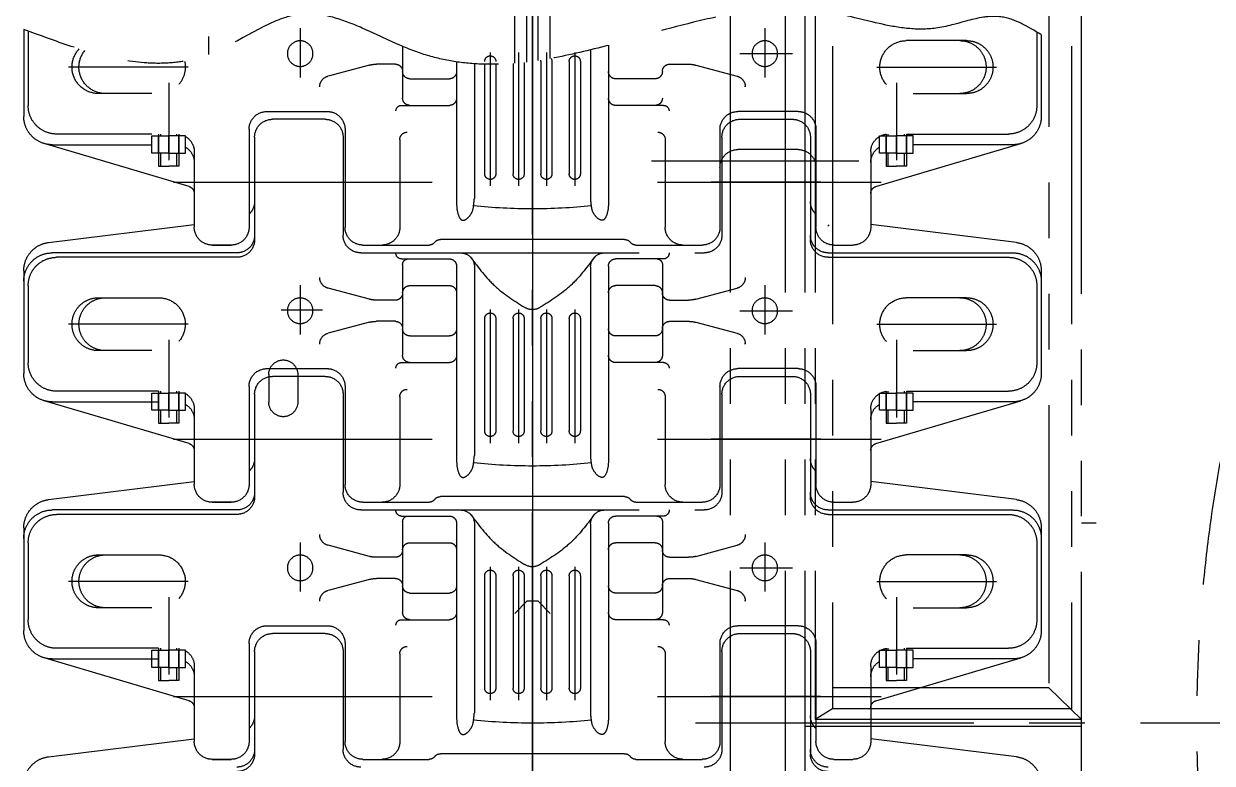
# Model space of a CAD drawing. Header units: millimetres. Extents: x 0 to 16800, y -463 to 11880.
# Drawn here: x 2819 to 4955, y 6011 to 7339 of the extents above; entities that cross this region are included whole.
import ezdxf

# ---------------------------------------------------------------- set-up
doc = ezdxf.new("R2010")
doc.units = ezdxf.units.MM
doc.header["$LTSCALE"] = 400
doc.linetypes.add('G', pattern=[2, 1.25, -0.25, 0.25, -0.25])
doc.linetypes.add('K', pattern=[2.5, 1.25, -0.25, 0.25, -0.25, 0.25, -0.25])
doc.layers.add('05', color=4, linetype='G')
doc.layers.add('07', color=6, linetype='K')

# ---------------------------------------------------------------- blocks, each defined once
blk = doc.blocks.new('fesfewr')
at = {"layer": '05', "color": 142, "linetype": 'G'}
blk.add_line((34241.4, 7222), (41306.1, 7222), dxfattribs=at)
at = {"layer": '07', "color": 6, "linetype": 'K'}
for p, q in [((34303.9, 9495), (34303.9, 4929.7)), ((34402.5, 9495), (34402.5, 4929.7)), ((34438, 9495), (34438, 4929.7)), ((34456.4, 9495), (34456.4, 7228)), ((34487.4, 9438), (34487.4, 7247)), ((34917.4, 9438), (34917.4, 7245.4)), ((34935.4, 4993), (34935.4, 9438)), ((34876.4, 8793), (34876.4, 7285)), ((34214.8, 8231.6), (34534.8, 8231.6)), ((34479, 8114.6), (34481.4, 8117)), ((34876.4, 7285), (34487.4, 7285)), ((34876.4, 7285), (34935.4, 7228)), ((34487.4, 7247), (34456.4, 7228)), ((34915.7, 7247), (34487.4, 7247)), ((34935.4, 7228), (34456.4, 7228)), ((34935.4, 7215.5), (34438, 7215.5))]:
    blk.add_line(p, q, dxfattribs=at)
blk.add_arc((37758.4, 7222), 2616.2, 97.9098, 262.0902, dxfattribs=at)
blk = doc.blocks.new('rer')
at = {"layer": '07', "color": 6, "linetype": 'K'}
for p, q in [((11161.3, 57972.9), (11161.3, 57998.9)), ((10795.3, 57972.9), (10795.3, 57593.8)), ((10864.8, 57913.9), (10807.8, 57972.9)), ((10807.8, 57972.9), (10807.8, 57593.8)), ((10826.8, 57953.2), (10826.8, 57593.8)), ((10864.8, 57913.9), (10864.8, 57682)), ((11152.2, 57900.3), (10967.5, 57900.3)), ((11614.2, 57900.3), (11429.5, 57900.3)), ((12038, 57900.3), (11891.5, 57900.3)), ((11125.2, 57892.3), (10986.7, 57892.3)), ((11587.2, 57892.3), (11448.7, 57892.3)), ((12042.9, 57892.3), (11910.7, 57892.3)), ((10740.8, 57855.6), (10773.3, 57593.8)), ((10841.5, 57603.1), (10918.6, 57863.8)), ((11202.8, 57855.6), (11235.3, 57593.8)), ((11303.5, 57603.1), (11380.6, 57863.8)), ((11664.8, 57855.6), (11697.3, 57593.8)), ((11765.5, 57603.1), (11842.6, 57863.8)), ((10916.5, 57849.3), (10916.5, 57670.2)), ((10935.7, 57657.8), (10935.7, 57841.3)), ((11176.2, 57517.3), (11176.2, 57841.3)), ((11184.2, 57517.3), (11184.2, 57849.3)), ((11378.5, 57849.3), (11378.5, 57670.2)), ((11397.7, 57657.8), (11397.7, 57841.3)), ((11638.2, 57517.3), (11638.2, 57841.3)), ((11646.2, 57517.3), (11646.2, 57849.3)), ((11840.5, 57849.3), (11840.5, 57670.2)), ((11859.7, 57657.8), (11859.7, 57841.3)), ((11056, 57604.6), (11056, 57820.1)), ((11518, 57604.6), (11518, 57820.1)), ((11980, 57604.6), (11980, 57820.1)), ((11008.5, 57670.2), (11008.5, 57766.1)), ((11103.5, 57766.1), (11103.5, 57657.6)), ((11470.5, 57670.2), (11470.5, 57766.1)), ((11565.5, 57766.1), (11565.5, 57657.6)), ((11932.5, 57670.2), (11932.5, 57766.1)), ((12027.5, 57766.1), (12027.5, 57657.6)), ((10901.4, 57670.2), (10932.4, 57670.2)), ((10901.4, 57639.8), (10901.4, 57670.2)), ((10932.4, 57670.2), (10932.4, 57639.8)), ((11363.4, 57670.2), (11394.4, 57670.2)), ((11363.4, 57639.8), (11363.4, 57670.2)), ((11394.4, 57670.2), (11394.4, 57639.8)), ((11825.4, 57670.2), (11856.4, 57670.2)), ((11825.4, 57639.8), (11825.4, 57670.2)), ((11856.4, 57670.2), (11856.4, 57639.8)), ((10878.1, 57657.8), (10878.1, 57639.8)), ((10935.7, 57657.8), (10878.1, 57657.8)), ((10878.1, 57654.2), (10901.4, 57654.2)), ((10878.1, 57621.8), (10878.1, 57639.8)), ((11027.7, 57639.8), (10888.6, 57639.8)), ((10900.4, 57639.8), (10933.5, 57639.8)), ((10901.4, 57657.8), (10932.4, 57657.8)), ((10901.4, 57639.8), (10901.4, 57609.4)), ((10932.4, 57654.2), (10935.7, 57654.2)), ((10932.4, 57609.4), (10932.4, 57639.8)), ((11340.1, 57657.8), (11340.1, 57639.8)), ((11397.7, 57657.8), (11340.1, 57657.8)), ((11340.1, 57654.2), (11363.4, 57654.2)), ((11340.1, 57621.8), (11340.1, 57639.8)), ((11489.7, 57639.8), (11350.6, 57639.8)), ((11362.4, 57639.8), (11395.5, 57639.8)), ((11363.4, 57657.8), (11394.4, 57657.8)), ((11363.4, 57639.8), (11363.4, 57609.4)), ((11394.4, 57654.2), (11397.7, 57654.2)), ((11394.4, 57609.4), (11394.4, 57639.8)), ((11802.1, 57657.8), (11802.1, 57639.8)), ((11859.7, 57657.8), (11802.1, 57657.8)), ((11802.1, 57654.2), (11825.4, 57654.2)), ((11802.1, 57621.8), (11802.1, 57639.8)), ((11951.7, 57639.8), (11812.6, 57639.8)), ((11824.4, 57639.8), (11857.5, 57639.8)), ((11825.4, 57657.8), (11856.4, 57657.8)), ((11825.4, 57639.8), (11825.4, 57609.4)), ((11856.4, 57654.2), (11859.7, 57654.2)), ((11856.4, 57609.4), (11856.4, 57639.8)), ((10878.1, 57625.4), (10901.4, 57625.4)), ((10935.7, 57621.8), (10878.1, 57621.8)), ((10901.4, 57621.8), (10932.4, 57621.8)), ((10932.4, 57625.4), (10935.7, 57625.4)), ((11340.1, 57625.4), (11363.4, 57625.4)), ((11397.7, 57621.8), (11340.1, 57621.8)), ((11363.4, 57621.8), (11394.4, 57621.8)), ((11394.4, 57625.4), (11397.7, 57625.4)), ((11802.1, 57625.4), (11825.4, 57625.4)), ((11859.7, 57621.8), (11802.1, 57621.8)), ((11825.4, 57621.8), (11856.4, 57621.8)), ((11856.4, 57625.4), (11859.7, 57625.4)), ((10849.2, 57210.2), (10849.2, 57612.3)), ((10901.4, 57609.4), (10932.4, 57609.4)), ((11311.2, 57210.2), (11311.2, 57612.3)), ((11363.4, 57609.4), (11394.4, 57609.4)), ((11773.2, 57210.2), (11773.2, 57612.3)), ((11825.4, 57609.4), (11856.4, 57609.4)), ((10903.7, 57593.8), (10768.2, 57593.8)), ((11365.7, 57593.8), (11230.2, 57593.8)), ((11827.7, 57593.8), (11692.2, 57593.8)), ((10736.2, 57527.3), (10736.2, 57561.8)), ((11198.2, 57527.3), (11198.2, 57561.8)), ((11660.2, 57527.3), (11660.2, 57561.8)), ((11811.4, 57252.2), (11811.4, 57572.2)), ((11811.4, 57199.9), (11811.4, 57529.7)), ((10944.2, 57495.3), (10768.2, 57495.3)), ((10849.2, 57504.2), (10849.2, 57306.7)), ((11406.2, 57495.3), (11230.2, 57495.3)), ((11311.2, 57504.2), (11311.2, 57306.7)), ((11868.2, 57495.3), (11692.2, 57495.3)), ((11773.2, 57504.2), (11773.2, 57306.7)), ((10930.2, 57485.3), (10746.2, 57485.3)), ((11392.2, 57485.3), (11208.2, 57485.3)), ((11854.2, 57485.3), (11670.2, 57485.3)), ((10962.2, 57358.3), (10962.2, 57453.3)), ((10976.2, 57463.3), (10976.2, 57354.8)), ((11080.2, 57358.3), (11080.2, 57453.3)), ((11424.2, 57358.3), (11424.2, 57453.3)), ((11438.2, 57463.3), (11438.2, 57354.8)), ((11542.2, 57358.3), (11542.2, 57453.3)), ((11831.8, 57463.3), (11831.8, 57354.8)), ((11886.2, 57358.3), (11886.2, 57453.3)), ((11900.2, 57463.3), (11900.2, 57354.8)), ((12004.2, 57358.3), (12004.2, 57453.3)), ((11125.9, 57403.4), (11037.5, 57403.4)), ((11587.9, 57403.4), (11499.5, 57403.4)), ((12049.9, 57403.4), (11961.5, 57403.4)), ((11020.4, 57368.3), (11021.7, 57368.3)), ((11482.4, 57368.3), (11483.7, 57368.3)), ((11944.4, 57368.3), (11945.7, 57368.3)), ((11059.5, 57279.2), (11039.7, 57353.5)), ((11100.9, 57279.2), (11120.8, 57353.5)), ((11521.5, 57279.2), (11501.7, 57353.5)), ((11562.9, 57279.2), (11582.8, 57353.5)), ((11983.5, 57279.2), (11963.7, 57353.5)), ((10930.2, 57326.3), (10754.2, 57326.3)), ((10944.2, 57322.8), (10768.2, 57322.8)), ((11392.2, 57326.3), (11216.2, 57326.3)), ((11406.2, 57322.8), (11230.2, 57322.8)), ((11854.2, 57326.3), (11678.2, 57326.3)), ((11868.2, 57322.8), (11692.2, 57322.8)), ((10736.2, 57171.8), (10736.2, 57290.8)), ((11184.2, 56677.3), (11184.2, 57294.3)), ((11198.2, 57171.8), (11198.2, 57290.8)), ((11646.2, 56677.3), (11646.2, 57294.3)), ((11660.2, 57171.8), (11660.2, 57290.8)), ((11061.2, 57232.3), (11061.2, 57266.3)), ((11099.2, 57232.3), (11099.2, 57266.3)), ((11523.2, 57232.3), (11523.2, 57266.3)), ((11561.2, 57232.3), (11561.2, 57266.3)), ((11985.2, 57232.3), (11985.2, 57266.3)), ((10926, 57224.3), (10768.2, 57224.3)), ((10987.1, 57221.3), (10987.1, 57135.3)), ((11163.3, 57219.3), (11000.1, 57219.3)), ((11173.3, 57221.3), (11173.3, 57135.3)), ((11184.2, 57231.3), (11183.3, 57231.3)), ((11388, 57224.3), (11230.2, 57224.3)), ((11449.1, 57221.3), (11449.1, 57135.3)), ((11625.3, 57219.3), (11462.1, 57219.3)), ((11635.3, 57221.3), (11635.3, 57135.3)), ((11646.2, 57231.3), (11645.3, 57231.3)), ((11850, 57224.3), (11692.2, 57224.3)), ((11911.2, 57221.3), (11911.2, 57135.3)), ((11035, 57206.3), (11035, 57135.3)), ((11125.4, 57206.3), (11125.4, 57135.3)), ((11497, 57206.3), (11497, 57135.3)), ((11587.4, 57206.3), (11587.4, 57135.3)), ((11959, 57206.3), (11959, 57135.3)), ((10746.2, 57151.3), (10746.2, 56820.3)), ((11208.2, 57151.3), (11208.2, 56820.3)), ((11670.2, 57151.3), (11670.2, 56820.3)), ((11160.3, 57122.3), (10812, 57122.3)), ((11622.3, 57122.3), (11274, 57122.3)), ((12019.2, 57122.3), (11736, 57122.3)), ((10825.6, 57090.3), (10820, 57090.3)), ((11159.2, 57090.3), (10825.6, 57090.3)), ((11176.9, 57097.6), (11173.7, 57094.9)), ((11287.6, 57090.3), (11282, 57090.3)), ((11621.2, 57090.3), (11287.6, 57090.3)), ((11638.9, 57097.6), (11635.7, 57094.9)), ((11749.6, 57090.3), (11744, 57090.3)), ((12011, 57090.3), (11749.6, 57090.3)), ((11082.2, 57061.8), (10842.5, 57061.8)), ((11066.2, 57071.8), (10864.2, 57071.8)), ((11544.2, 57061.8), (11304.5, 57061.8)), ((11528.2, 57071.8), (11326.2, 57071.8)), ((12006.2, 57061.8), (11766.5, 57061.8)), ((11990.2, 57071.8), (11788.2, 57071.8)), ((11066.2, 57051.8), (10864.2, 57051.8)), ((11528.2, 57051.8), (11326.2, 57051.8)), ((11990.2, 57051.8), (11788.2, 57051.8)), ((11066.2, 57020.8), (10864.2, 57020.8)), ((11528.2, 57020.8), (11326.2, 57020.8)), ((11990.2, 57020.8), (11788.2, 57020.8)), ((11082.2, 57010.8), (10842.5, 57010.8)), ((11066.2, 57000.8), (10864.2, 57000.8)), ((11020.3, 56995.8), (10998.3, 57017.8)), ((11544.2, 57010.8), (11304.5, 57010.8)), ((11528.2, 57000.8), (11326.2, 57000.8)), ((12006.2, 57010.8), (11766.5, 57010.8)), ((11990.2, 57000.8), (11788.2, 57000.8)), ((11995.3, 57017.8), (13112.3, 57017.8)), ((5679.6, 56985.8), (14849.3, 56985.8)), ((10870.9, 56985.8), (10255.9, 56985.8)), ((11332.9, 56985.8), (10717.9, 56985.8)), ((11020.3, 56975.8), (10998.3, 56953.8)), ((11020.3, 56995.8), (11020.3, 56975.8)), ((11794.9, 56985.8), (11179.9, 56985.8)), ((12256.9, 56985.8), (11641.9, 56985.8)), ((11989, 56975.8), (12359.3, 56975.8)), ((11991.7, 56995.8), (12359.3, 56995.8)), ((11082.2, 56960.8), (10842.5, 56960.8)), ((11066.2, 56970.8), (10864.2, 56970.8)), ((11544.2, 56960.8), (11304.5, 56960.8)), ((11528.2, 56970.8), (11326.2, 56970.8)), ((12006.2, 56960.8), (11766.5, 56960.8)), ((11988.4, 56970.8), (11788.2, 56970.8)), ((11066.2, 56950.8), (10864.2, 56950.8)), ((11528.2, 56950.8), (11326.2, 56950.8)), ((11986.6, 56950.8), (11788.2, 56950.8)), ((11986.8, 56953.8), (13112.3, 56953.8)), ((11066.2, 56919.8), (10864.2, 56919.8)), ((11528.2, 56919.8), (11326.2, 56919.8)), ((11985.1, 56919.8), (11788.2, 56919.8)), ((11082.2, 56909.8), (10842.5, 56909.8)), ((11066.2, 56899.8), (10864.2, 56899.8)), ((11544.2, 56909.8), (11304.5, 56909.8)), ((11528.2, 56899.8), (11326.2, 56899.8)), ((12006.2, 56909.8), (11766.5, 56909.8)), ((11985.1, 56899.8), (11788.2, 56899.8)), ((11159.2, 56881.4), (10820, 56881.4)), ((11176.9, 56874), (11173.7, 56876.7)), ((11621.2, 56881.4), (11282, 56881.4)), ((11638.9, 56874), (11635.7, 56876.7)), ((11985.9, 56881.4), (11744, 56881.4)), ((11160.3, 56849.3), (10812, 56849.3)), ((11622.3, 56849.3), (11274, 56849.3)), ((11989.3, 56849.3), (11736, 56849.3)), ((10987.1, 56750.3), (10987.1, 56836.3)), ((11035, 56765.3), (11035, 56836.3)), ((11125.4, 56765.3), (11125.4, 56836.3)), ((11173.3, 56750.3), (11173.3, 56836.3)), ((11449.1, 56750.3), (11449.1, 56836.3)), ((11497, 56765.3), (11497, 56836.3)), ((11587.4, 56765.3), (11587.4, 56836.3)), ((11635.3, 56750.3), (11635.3, 56836.3)), ((11911.2, 56750.3), (11911.2, 56836.3)), ((11959, 56765.3), (11959, 56836.3)), ((10849.2, 56340.4), (10849.2, 56805.6)), ((11311.2, 56340.4), (11311.2, 56805.6)), ((11773.2, 56340.4), (11773.2, 56805.6)), ((10736.2, 56680.8), (10736.2, 56799.8)), ((11198.2, 56680.8), (11198.2, 56799.8)), ((11660.2, 56680.8), (11660.2, 56799.8)), ((10849.2, 56360.7), (10849.2, 56765.5)), ((11311.2, 56360.7), (11311.2, 56765.5)), ((11773.2, 56360.7), (11773.2, 56765.5)), ((10926, 56747.3), (10768.2, 56747.3)), ((11163.3, 56752.3), (11000.1, 56752.3)), ((11388, 56747.3), (11230.2, 56747.3)), ((11625.3, 56752.3), (11462.1, 56752.3)), ((11850, 56747.3), (11692.2, 56747.3)), ((12017.2, 56752.3), (11924.2, 56752.3)), ((11061.2, 56739.3), (11061.2, 56705.4)), ((11099.2, 56739.3), (11099.2, 56705.4)), ((11184.2, 56740.3), (11183.3, 56740.3)), ((11523.2, 56739.3), (11523.2, 56705.4)), ((11561.2, 56739.3), (11561.2, 56705.4)), ((11646.2, 56740.3), (11645.3, 56740.3)), ((11985.2, 56739.3), (11985.2, 56705.4)), ((11059.5, 56692.5), (11039.7, 56618.2)), ((11100.9, 56692.5), (11120.8, 56618.2)), ((11521.5, 56692.5), (11501.7, 56618.2)), ((11562.9, 56692.5), (11582.8, 56618.2)), ((11983.5, 56692.5), (11963.7, 56618.2)), ((10849.2, 56467.5), (10849.2, 56665)), ((11311.2, 56467.5), (11311.2, 56665)), ((11773.2, 56467.5), (11773.2, 56665)), ((10930.2, 56645.3), (10754.2, 56645.3)), ((10944.2, 56648.8), (10768.2, 56648.8)), ((11392.2, 56645.3), (11216.2, 56645.3)), ((11406.2, 56648.8), (11230.2, 56648.8)), ((11854.2, 56645.3), (11678.2, 56645.3)), ((11868.2, 56648.8), (11692.2, 56648.8)), ((10962.2, 56613.3), (10962.2, 56518.3)), ((10976.2, 56508.3), (10976.2, 56616.8)), ((11424.2, 56613.3), (11424.2, 56518.3)), ((11438.2, 56508.3), (11438.2, 56616.8)), ((11886.2, 56613.3), (11886.2, 56518.3)), ((11900.2, 56508.3), (11900.2, 56616.8)), ((11020.4, 56603.3), (11021.7, 56603.4)), ((11482.4, 56603.3), (11483.7, 56603.4)), ((11543.7, 56534.1), (11543.7, 56608.6)), ((11944.4, 56603.3), (11945.7, 56603.4)), ((11125.9, 56568.2), (11037.5, 56568.2)), ((11427.8, 56563.8), (11377.8, 56563.8)), ((11587.9, 56568.2), (11499.5, 56568.2)), ((12049.9, 56568.2), (11961.5, 56568.2)), ((11427.8, 56511.8), (11377.8, 56511.8)), ((11427.8, 56511.8), (11377.8, 56511.8)), ((10930.2, 56486.3), (10746.2, 56486.3)), ((11392.2, 56486.3), (11208.2, 56486.3)), ((11854.2, 56486.3), (11670.2, 56486.3)), ((10944.2, 56476.3), (10768.2, 56476.3)), ((11406.2, 56476.3), (11230.2, 56476.3)), ((11868.2, 56476.3), (11692.2, 56476.3)), ((10736.2, 56444.3), (10736.2, 56409.8)), ((10736.2, 56409.8), (10736.2, 56444.3)), ((11176.2, 56454.3), (11176.2, 56130.3)), ((11184.2, 56454.3), (11184.2, 56122.3)), ((11198.2, 56444.3), (11198.2, 56409.8)), ((11198.2, 56409.8), (11198.2, 56444.3)), ((11638.2, 56454.3), (11638.2, 56130.3)), ((11646.2, 56454.3), (11646.2, 56122.3)), ((11660.2, 56444.3), (11660.2, 56409.8)), ((11660.2, 56409.8), (11660.2, 56444.3)), ((13635.2, 56403.3), (12002.4, 56403.3)), ((10740.8, 56116), (10773.3, 56377.8)), ((10903.7, 56377.8), (10768.2, 56377.8)), ((11202.8, 56116), (11235.3, 56377.8)), ((11365.7, 56377.8), (11230.2, 56377.8)), ((11664.8, 56116), (11697.3, 56377.8)), ((11827.7, 56377.8), (11692.2, 56377.8)), ((10841.5, 56368.5), (10918.6, 56107.9)), ((10901.4, 56362.2), (10932.4, 56362.2)), ((10901.4, 56331.8), (10901.4, 56362.2)), ((10932.4, 56362.2), (10932.4, 56331.8)), ((11056, 56367), (11056, 56151.5)), ((11303.5, 56368.5), (11380.6, 56107.9)), ((11363.4, 56362.2), (11394.4, 56362.2)), ((11363.4, 56331.8), (11363.4, 56362.2)), ((11394.4, 56362.2), (11394.4, 56331.8)), ((11518, 56367), (11518, 56151.5)), ((11765.5, 56368.5), (11842.6, 56107.9)), ((11825.4, 56362.2), (11856.4, 56362.2)), ((11825.4, 56331.8), (11825.4, 56362.2)), ((11856.4, 56362.2), (11856.4, 56331.8)), ((11980, 56367), (11980, 56151.5)), ((10878.1, 56349.8), (10878.1, 56331.8)), ((10935.7, 56349.8), (10878.1, 56349.8)), ((10878.1, 56346.2), (10901.4, 56346.2)), ((10901.4, 56349.8), (10932.4, 56349.8)), ((10932.4, 56346.2), (10935.7, 56346.2)), ((11340.1, 56349.8), (11340.1, 56331.8)), ((11397.7, 56349.8), (11340.1, 56349.8)), ((11340.1, 56346.2), (11363.4, 56346.2)), ((11363.4, 56349.8), (11394.4, 56349.8)), ((11394.4, 56346.2), (11397.7, 56346.2)), ((11802.1, 56349.8), (11802.1, 56331.8)), ((11859.7, 56349.8), (11802.1, 56349.8)), ((11802.1, 56346.2), (11825.4, 56346.2)), ((11825.4, 56349.8), (11856.4, 56349.8)), ((11856.4, 56346.2), (11859.7, 56346.2)), ((10878.1, 56313.8), (10878.1, 56331.8)), ((10878.1, 56317.4), (10901.4, 56317.4)), ((10935.7, 56313.8), (10878.1, 56313.8)), ((11027.7, 56331.8), (10888.6, 56331.8)), ((10900.4, 56331.8), (10933.5, 56331.8)), ((10901.4, 56331.8), (10901.4, 56301.4)), ((10901.4, 56313.8), (10932.4, 56313.8)), ((10916.5, 56122.3), (10916.5, 56313.8)), ((10932.4, 56301.4), (10932.4, 56331.8)), ((10932.4, 56317.4), (10935.7, 56317.4)), ((10935.7, 56313.8), (10935.7, 56130.3)), ((11103.5, 56205.5), (11103.5, 56314.1)), ((11340.1, 56313.8), (11340.1, 56331.8)), ((11340.1, 56317.4), (11363.4, 56317.4)), ((11397.7, 56313.8), (11340.1, 56313.8)), ((11489.7, 56331.8), (11350.6, 56331.8)), ((11362.4, 56331.8), (11395.5, 56331.8)), ((11363.4, 56331.8), (11363.4, 56301.4)), ((11363.4, 56313.8), (11394.4, 56313.8)), ((11378.5, 56122.3), (11378.5, 56313.8)), ((11394.4, 56301.4), (11394.4, 56331.8)), ((11394.4, 56317.4), (11397.7, 56317.4)), ((11397.7, 56313.8), (11397.7, 56130.3)), ((11565.5, 56205.5), (11565.5, 56314.1)), ((11802.1, 56313.8), (11802.1, 56331.8)), ((11802.1, 56317.4), (11825.4, 56317.4)), ((11859.7, 56313.8), (11802.1, 56313.8)), ((11951.7, 56331.8), (11812.6, 56331.8)), ((11824.4, 56331.8), (11857.5, 56331.8)), ((11825.4, 56331.8), (11825.4, 56301.4)), ((11825.4, 56313.8), (11856.4, 56313.8)), ((11856.4, 56301.4), (11856.4, 56331.8)), ((11856.4, 56317.4), (11859.7, 56317.4)), ((10901.4, 56301.4), (10932.4, 56301.4)), ((11008.5, 56301.4), (11008.5, 56205.5)), ((11363.4, 56301.4), (11394.4, 56301.4)), ((11470.5, 56301.4), (11470.5, 56205.5)), ((11825.4, 56301.4), (11856.4, 56301.4)), ((11840.5, 56122.3), (11840.5, 56301.4)), ((11859.7, 56301.4), (11859.7, 56130.3)), ((11932.5, 56301.4), (11932.5, 56205.5)), ((11125.2, 56079.3), (10986.7, 56079.3)), ((11587.2, 56079.3), (11448.7, 56079.3)), ((12044.9, 56079.3), (11910.7, 56079.3)), ((11152.2, 56071.3), (10967.5, 56071.3)), ((11614.2, 56071.3), (11429.5, 56071.3)), ((12047.8, 56071.3), (11891.5, 56071.3))]:
    blk.add_line(p, q, dxfattribs=at)
for centre in [(11080.2, 57403.4), (11542.2, 57403.4), (12004.2, 57403.4), (11080.2, 56568.2), (11542.2, 56568.2), (12004.2, 56568.2)]:
    blk.add_circle(centre, 23, dxfattribs=at)
for centre, radius, start, end in [((10690.2, 57849.3), 51, 7.074, 90), ((10967.5, 57849.3), 51, 90, 180), ((11133.2, 57849.3), 51, 0, 90), ((11152.2, 57849.3), 51, 7.074, 90), ((11429.5, 57849.3), 51, 90, 180), ((11595.2, 57849.3), 51, 0, 90), ((11614.2, 57849.3), 51, 7.074, 90), ((11891.5, 57849.3), 51, 90, 180), ((10986.7, 57841.3), 51, 90, 180), ((11125.2, 57841.3), 51, 0, 90), ((11448.7, 57841.3), 51, 90, 180), ((11587.2, 57841.3), 51, 0, 90), ((11910.7, 57841.3), 51, 90, 180), ((11056, 57766.1), 47.5, 0, 180), ((11518, 57766.1), 47.5, 0, 180), ((11980, 57766.1), 47.5, 0, 180), ((11056, 57753.7), 47.5, 0, 180), ((11518, 57753.7), 47.5, 0, 180), ((11980, 57753.7), 47.5, 0, 180), ((11056, 57657.6), 47.5, 228.724, 0), ((11518, 57657.6), 47.5, 228.724, 0), ((11980, 57657.6), 47.5, 228.6969, 0), ((10903.7, 57625.8), 32, 270, 352.8192), ((11365.7, 57625.8), 32, 270, 352.8192), ((11827.7, 57625.8), 32, 270, 352.8192), ((10829, 57606.8), 13, 270, 343.5235), ((10884.5, 57625.8), 32, 270, 329.1799), ((11291, 57606.8), 13, 270, 343.5235), ((11346.5, 57625.8), 32, 270, 329.1799), ((11753, 57606.8), 13, 270, 343.5235), ((11808.5, 57625.8), 32, 270, 329.1799), ((10768.2, 57561.8), 32, 90, 180), ((11230.2, 57561.8), 32, 90, 180), ((11692.2, 57561.8), 32, 90, 180), ((10746.2, 57517.3), 32, 180, 270), ((10754.2, 57517.3), 32, 180, 270), ((10768.2, 57527.3), 32, 180, 270), ((11208.2, 57517.3), 32, 180, 270), ((11216.2, 57517.3), 32, 180, 270), ((11230.2, 57527.3), 32, 180, 270), ((11670.2, 57517.3), 32, 180, 270), ((11678.2, 57517.3), 32, 180, 270), ((11692.2, 57527.3), 32, 180, 270), ((10815, 57517.3), 32, 223.4325, 270), ((10944.2, 57463.3), 32, 0, 90), ((11277, 57517.3), 32, 223.4325, 270), ((11406.2, 57463.3), 32, 0, 90), ((11739, 57517.3), 32, 223.4325, 270), ((11799.8, 57463.3), 32, 0, 90), ((11868.2, 57463.3), 32, 0, 90), ((10930.2, 57453.3), 32, 0, 90), ((11392.2, 57453.3), 32, 0, 90), ((11854.2, 57453.3), 32, 0, 90), ((11020.4, 57348.3), 20, 14.9501, 90), ((11140.1, 57348.3), 20, 90, 165.0499), ((11482.4, 57348.3), 20, 14.9501, 90), ((11602.1, 57348.3), 20, 90, 165.0499), ((11944.4, 57348.3), 20, 14.9501, 90), ((10930.2, 57358.3), 32, 270, 0), ((10944.2, 57354.8), 32, 270, 0), ((11392.2, 57358.3), 32, 270, 0), ((11406.2, 57354.8), 32, 270, 0), ((11799.8, 57354.8), 32, 270, 0), ((11854.2, 57358.3), 32, 270, 0), ((11868.2, 57354.8), 32, 270, 0), ((10754.2, 57294.3), 32, 90, 180), ((10768.2, 57290.8), 32, 90, 180), ((11216.2, 57294.3), 32, 90, 180), ((11230.2, 57290.8), 32, 90, 180), ((11678.2, 57294.3), 32, 90, 180), ((11692.2, 57290.8), 32, 90, 180), ((11011.2, 57266.3), 50, 0, 14.9501), ((11149.2, 57266.3), 50, 165.0499, 180), ((11473.2, 57266.3), 50, 0, 14.9501), ((11611.2, 57266.3), 50, 165.0499, 180), ((11935.2, 57266.3), 50, 0, 14.9501), ((10768.2, 57256.3), 32, 180, 270), ((11230.2, 57256.3), 32, 180, 270), ((11692.2, 57256.3), 32, 180, 270), ((11048.2, 57232.3), 13, 270, 0), ((11112.2, 57232.3), 13, 180, 270), ((11510.2, 57232.3), 13, 270, 0), ((11574.2, 57232.3), 13, 180, 270), ((11972.2, 57232.3), 13, 270, 0), ((10926, 57211.3), 13, 358.9191, 90), ((10977.1, 57221.3), 10, 0, 90), ((11000.1, 57206.3), 13, 90, 180), ((11048, 57206.3), 13, 90, 180), ((11112.4, 57206.3), 13, 0, 90), ((11163.3, 57209.3), 10, 0, 90), ((11183.3, 57221.3), 10, 90, 180), ((11388, 57211.3), 13, 358.9191, 90), ((11439.1, 57221.3), 10, 0, 90), ((11462.1, 57206.3), 13, 90, 180), ((11510, 57206.3), 13, 90, 180), ((11574.4, 57206.3), 13, 0, 90), ((11625.3, 57209.3), 10, 0, 90), ((11645.3, 57221.3), 10, 90, 180), ((11850, 57211.3), 13, 358.9191, 90), ((11901.2, 57221.3), 10, 0, 90), ((11924.2, 57206.3), 13, 90, 180), ((11972, 57206.3), 13, 90, 180), ((10749.2, 57171.8), 13, 180, 232.0201), ((11211.2, 57171.8), 13, 180, 232.0201), ((11673.2, 57171.8), 13, 180, 232.0201), ((10733.2, 57151.3), 13, 0, 52.0201), ((11195.2, 57151.3), 13, 0, 52.0201), ((11657.2, 57151.3), 13, 0, 52.0201), ((11000.1, 57135.3), 13, 180, 270), ((11048, 57135.3), 13, 180, 270), ((11112.4, 57135.3), 13, 270, 0), ((11160.3, 57135.3), 13, 270, 0), ((11462.1, 57135.3), 13, 180, 270), ((11510, 57135.3), 13, 180, 270), ((11574.4, 57135.3), 13, 270, 0), ((11622.3, 57135.3), 13, 270, 0), ((11924.2, 57135.3), 13, 180, 270), ((11972, 57135.3), 13, 180, 270), ((11159.2, 57115.3), 25, 270, 0), ((11621.2, 57115.3), 25, 270, 0), ((11801.2, 56985.8), 1000, 173.9215, 186.0785), ((12263.2, 56985.8), 1000, 173.9215, 186.0785), ((12725.2, 56985.8), 1000, 173.9215, 186.0785), ((10864.2, 57061.8), 10, 90, 270), ((11066.2, 57061.8), 10, 270, 90), ((11326.2, 57061.8), 10, 90, 270), ((11528.2, 57061.8), 10, 270, 90), ((11788.2, 57061.8), 10, 90, 270), ((11990.2, 57061.8), 10, 270, 90), ((10864.2, 57010.8), 10, 90, 270), ((11066.2, 57010.8), 10, 270, 90), ((11326.2, 57010.8), 10, 90, 270), ((11528.2, 57010.8), 10, 270, 90), ((11788.2, 57010.8), 10, 90, 270), ((11990.2, 57010.8), 10, 57.7935, 90), ((11107.8, 56985.6), 25.6, 146.5529, 213.7175), ((11569.8, 56985.6), 25.6, 146.5529, 213.7175), ((11990.2, 57010.8), 10, 270, 283.1222), ((10864.2, 56960.8), 10, 90, 270), ((11066.2, 56960.8), 10, 270, 90), ((11326.2, 56960.8), 10, 90, 270), ((11528.2, 56960.8), 10, 270, 90), ((11788.2, 56960.8), 10, 90, 270), ((10864.2, 56909.8), 10, 90, 270), ((11066.2, 56909.8), 10, 270, 90), ((11326.2, 56909.8), 10, 90, 270), ((11528.2, 56909.8), 10, 270, 90), ((11788.2, 56909.8), 10, 90, 270), ((11990.2, 56909.8), 10, 270, 90), ((11159.2, 56856.4), 25, 0, 90), ((11621.2, 56856.4), 25, 0, 90), ((11000.1, 56836.3), 13, 90, 180), ((11048, 56836.3), 13, 90, 180), ((11112.4, 56836.3), 13, 0, 90), ((11160.3, 56836.3), 13, 0, 90), ((11462.1, 56836.3), 13, 90, 180), ((11510, 56836.3), 13, 90, 180), ((11574.4, 56836.3), 13, 0, 90), ((11622.3, 56836.3), 13, 0, 90), ((11924.2, 56836.3), 13, 90, 180), ((11972, 56836.3), 13, 90, 180), ((10749.2, 56799.8), 13, 127.9799, 180), ((10733.2, 56820.3), 13, 307.9799, 0), ((11211.2, 56799.8), 13, 127.9799, 180), ((11195.2, 56820.3), 13, 307.9799, 0), ((11673.2, 56799.8), 13, 127.9799, 180), ((11657.2, 56820.3), 13, 307.9799, 0), ((11000.1, 56765.3), 13, 180, 270), ((11048, 56765.3), 13, 180, 270), ((11112.4, 56765.3), 13, 270, 0), ((11163.3, 56762.3), 10, 270, 0), ((11462.1, 56765.3), 13, 180, 270), ((11510, 56765.3), 13, 180, 270), ((11574.4, 56765.3), 13, 270, 0), ((11625.3, 56762.3), 10, 270, 0), ((11924.2, 56765.3), 13, 180, 270), ((11972, 56765.3), 13, 180, 270), ((10768.2, 56715.3), 32, 90, 180), ((10926, 56760.3), 13, 270, 1.0809), ((10977.1, 56750.3), 10, 270, 0), ((11048.2, 56739.3), 13, 0, 90), ((11112.2, 56739.3), 13, 90, 180), ((11183.3, 56750.3), 10, 180, 270), ((11230.2, 56715.3), 32, 90, 180), ((11388, 56760.3), 13, 270, 1.0809), ((11439.1, 56750.3), 10, 270, 0), ((11510.2, 56739.3), 13, 0, 90), ((11574.2, 56739.3), 13, 90, 180), ((11645.3, 56750.3), 10, 180, 270), ((11692.2, 56715.3), 32, 90, 180), ((11850, 56760.3), 13, 270, 1.0809), ((11901.2, 56750.3), 10, 270, 0), ((11972.2, 56739.3), 13, 0, 90), ((11011.2, 56705.4), 50, 345.0499, 0), ((11149.2, 56705.4), 50, 180, 194.9501), ((11473.2, 56705.4), 50, 345.0499, 0), ((11611.2, 56705.4), 50, 180, 194.9501), ((11935.2, 56705.4), 50, 345.0499, 0), ((10754.2, 56677.3), 32, 180, 270), ((10768.2, 56680.8), 32, 180, 270), ((11216.2, 56677.3), 32, 180, 270), ((11230.2, 56680.8), 32, 180, 270), ((11678.2, 56677.3), 32, 180, 270), ((11692.2, 56680.8), 32, 180, 270), ((10930.2, 56613.3), 32, 0, 90), ((10944.2, 56616.8), 32, 0, 90), ((11392.2, 56613.3), 32, 0, 90), ((11406.2, 56616.8), 32, 0, 90), ((11854.2, 56613.3), 32, 0, 90), ((11868.2, 56616.8), 32, 0, 90), ((11020.4, 56623.3), 20, 270, 345.0499), ((11140.1, 56623.3), 20, 194.9501, 270), ((11482.4, 56623.3), 20, 270, 345.0499), ((11602.1, 56623.3), 20, 194.9501, 270), ((11944.4, 56623.3), 20, 270, 345.0499), ((11377.8, 56537.8), 26, 90, 270), ((11427.8, 56537.8), 26, 270, 90), ((10930.2, 56518.3), 32, 270, 0), ((10944.2, 56508.3), 32, 270, 0), ((11392.2, 56518.3), 32, 270, 0), ((11406.2, 56508.3), 32, 270, 0), ((11854.2, 56518.3), 32, 270, 0), ((11868.2, 56508.3), 32, 270, 0), ((10746.2, 56454.3), 32, 90, 180), ((10754.2, 56454.3), 32, 90, 180), ((10815, 56454.3), 32, 90, 136.5675), ((11208.2, 56454.3), 32, 90, 180), ((11216.2, 56454.3), 32, 90, 180), ((11277, 56454.3), 32, 90, 136.5675), ((11670.2, 56454.3), 32, 90, 180), ((11678.2, 56454.3), 32, 90, 180), ((11739, 56454.3), 32, 90, 136.5675), ((10768.2, 56444.3), 32, 90, 180), ((11230.2, 56444.3), 32, 90, 180), ((11692.2, 56444.3), 32, 90, 180), ((10768.2, 56409.8), 32, 180, 270), ((11230.2, 56409.8), 32, 180, 270), ((11692.2, 56409.8), 32, 180, 270), ((10829, 56364.8), 13, 16.4765, 90), ((10884.5, 56345.8), 32, 30.8201, 90), ((10903.7, 56345.8), 32, 30.8201, 90), ((11291, 56364.8), 13, 16.4765, 90), ((11346.5, 56345.8), 32, 30.8201, 90), ((11365.7, 56345.8), 32, 30.8201, 90), ((11753, 56364.8), 13, 16.4765, 90), ((11808.5, 56345.8), 32, 30.8201, 90), ((11827.7, 56345.8), 32, 30.8201, 90), ((11056, 56314.1), 47.5, 0, 131.276), ((11518, 56314.1), 47.5, 0, 131.276), ((11980, 56314.1), 47.5, 77.0344, 131.3031), ((11056, 56218), 47.5, 180, 0), ((11518, 56218), 47.5, 180, 0), ((11980, 56218), 47.5, 180, 308.5404), ((11056, 56205.5), 47.5, 180, 0), ((11518, 56205.5), 47.5, 180, 0), ((11980, 56205.5), 47.5, 180, 313.3622), ((10967.5, 56122.3), 51, 180, 270), ((10986.7, 56130.3), 51, 180, 270), ((11125.2, 56130.3), 51, 270, 0), ((11133.2, 56122.3), 51, 270, 0), ((11429.5, 56122.3), 51, 180, 270), ((11448.7, 56130.3), 51, 180, 270), ((11587.2, 56130.3), 51, 270, 0), ((11595.2, 56122.3), 51, 270, 0), ((11891.5, 56122.3), 51, 180, 270), ((11910.7, 56130.3), 51, 180, 270), ((10690.2, 56122.3), 51, 270, 352.926), ((11152.2, 56122.3), 51, 270, 352.926), ((11614.2, 56122.3), 51, 270, 352.926)]:
    blk.add_arc(centre, radius, start, end, dxfattribs=at)
for points in [[(12038, 57900.3), (12070.3, 57827.8), (12050.4, 57714.2), (12079.4, 57516.2), (12039, 57194.1), (12006, 56781.1), (12074.9, 56568.3), (12002.4, 56403.3), (12047.8, 56071.3)], [(10812, 57122.3), (10791.1, 57119.4), (10781.2, 57113), (10794.3, 57095.1), (10807.8, 57091.6), (10820, 57090.3)], [(11274, 57122.3), (11253.1, 57119.4), (11243.2, 57113), (11256.3, 57095.1), (11269.8, 57091.6), (11282, 57090.3)], [(11736, 57122.3), (11715.1, 57119.4), (11705.2, 57113), (11718.3, 57095.1), (11731.8, 57091.6), (11744, 57090.3)], [(11175.3, 57096.3), (11124.8, 57053.5), (11086.4, 56999.7)], [(11637.3, 57096.3), (11586.8, 57053.5), (11548.4, 56999.7)], [(11175.3, 56875.4), (11124.8, 56918.1), (11086.5, 56971.4)], [(11637.3, 56875.4), (11586.8, 56918.1), (11548.5, 56971.4)], [(10812, 56849.3), (10791.1, 56852.2), (10781.2, 56858.7), (10794.3, 56876.5), (10807.8, 56880), (10820, 56881.4)], [(11274, 56849.3), (11253.1, 56852.2), (11243.2, 56858.7), (11256.3, 56876.5), (11269.8, 56880), (11282, 56881.4)], [(11736, 56849.3), (11715.1, 56852.2), (11705.2, 56858.7), (11718.3, 56876.5), (11731.8, 56880), (11744, 56881.4)]]:
    blk.add_spline(points, degree=3, dxfattribs=at)

msp = doc.modelspace()

# ---------------------------------------------------------------- block references
at = {"ltscale": 2}
msp.add_blockref('fesfewr', (-30214.92, -1138.65), dxfattribs=at)
at = {"layer": '05', "ltscale": 2, "xscale": -1, "rotation": 270}
msp.add_blockref('rer', (-53252.37, -4718.47), dxfattribs=at)

doc.saveas('drawing.dxf')
